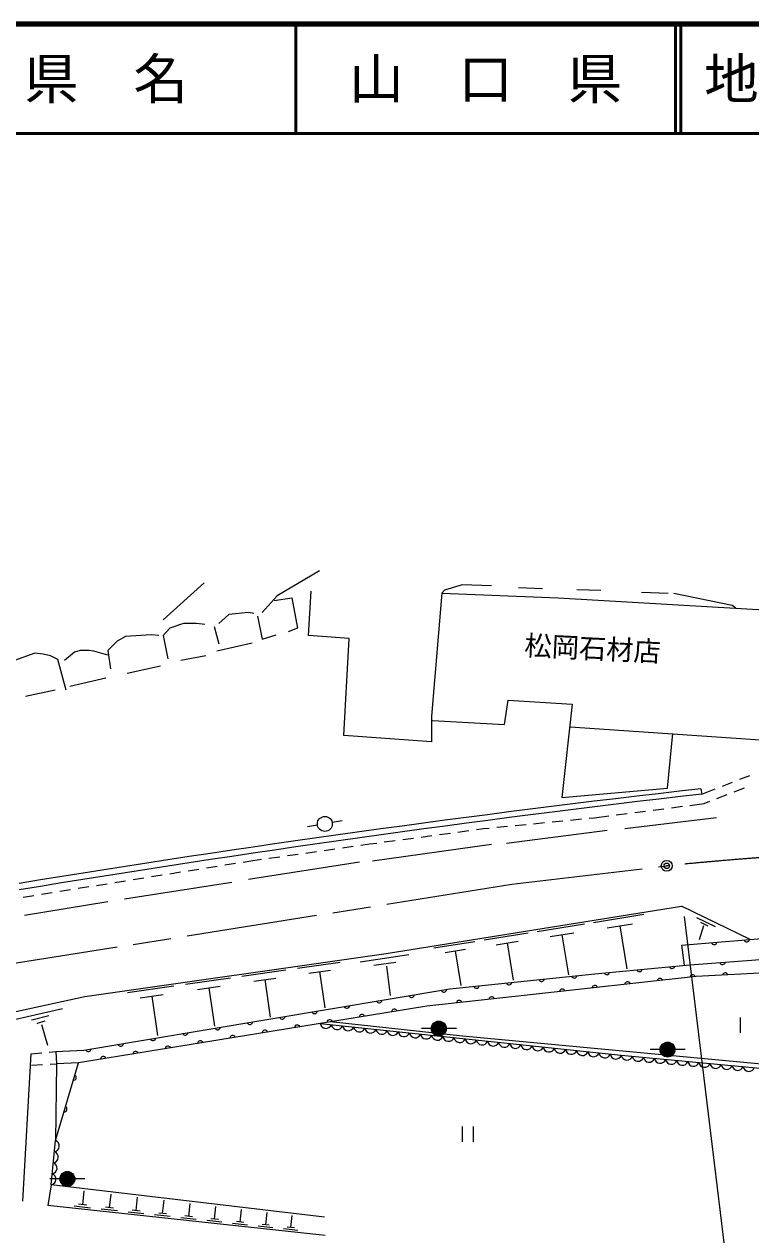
# Model space of a CAD drawing. Units: millimetres, scale not verified. Extents: x 40000 to 680000, y 20000 to 380000.
# Drawn here: x 308138 to 374648, y 269103 to 380000 of the extents above; entities that cross this region are included whole.
import ezdxf
from ezdxf.enums import TextEntityAlignment as Align

# ---------------------------------------------------------------- set-up
doc = ezdxf.new("R2010")
doc.units = ezdxf.units.MM
doc.header["$LTSCALE"] = 1000
doc.header["$PDMODE"] = 32
doc.header["$PDSIZE"] = 500
doc.linetypes.add('CHAIN', pattern=[18.5, 12, -1.5, 3.5, -1.5])
for name, color, linetype, lineweight in [('M-BGD', 7, 'Continuous', 25), ('M-BMK', 2, 'CHAIN', 13), ('M-BMK-SRVR', 3, 'Continuous', 25), ('M-STR-HTXT', 7, 'Continuous', 13), ('M-TTL', 2, 'Continuous', 140), ('M-TTL-LINE', 7, 'Continuous', 50)]:
    doc.layers.add(name, color=color, linetype=linetype, lineweight=lineweight)
doc.layers.add('M-TTL-TXT', color=7, linetype='Continuous')
doc.styles.add('ＭＳ ゴシック', font='')
doc.styles.get('ＭＳ ゴシック').set_extended_font_data('MS Gothic')

msp = doc.modelspace()

# ---------------------------------------------------------------- hatches: boundary and pattern name
at = {"layer": 'M-BGD'}
msp.add_hatch(color=256, dxfattribs=at).paths.add_polyline_path([(346774, 287994, -1), (345409, 287994, -1)])
at = {"layer": 'M-STR-HTXT'}
for points in [[(367712, 286068, -0.41421), (367029, 285385, -0.41421), (366346, 286068, -0.41421), (367029, 286751, -0.41421)], [(312771, 274220, -0.41421), (312088, 273537, -0.41421), (311405, 274220, -1)]]:
    msp.add_hatch(color=256, dxfattribs=at).paths.add_polyline_path(points)

# ---------------------------------------------------------------- linework, layer by layer
at = {"layer": 'M-BGD'}
for p, q in [((335179, 329918), (331285, 327632)), ((324596, 328817), (320871, 325431)), ((348218, 328648), (346609, 328140)), ((350927, 328563), (348218, 328648)), ((353383, 328394), (355584, 328309)), ((331285, 327632), (329930, 326108)), ((331031, 327209), (332639, 327463)), ((332639, 327463), (333147, 324669)), ((334163, 323991), (334417, 328055)), ((346355, 327886), (345424, 316625)), ((346609, 328140), (346355, 327886)), ((346355, 327886), (357023, 327463)), ((357023, 327463), (376920, 326277)), ((358717, 328225), (360918, 328140)), ((364643, 327971), (367099, 327886)), ((367607, 327886), (372941, 326785)), ((328660, 326108), (326882, 325939)), ((329168, 326023), (328660, 326108)), ((372941, 326785), (373279, 326531)), ((322733, 325092), (321463, 324669)), ((323919, 325092), (322733, 325092)), ((324681, 325007), (323919, 325092)), ((326882, 325939), (325951, 325092)), ((329507, 325769), (329930, 323653)), ((317399, 323907), (316637, 323483)), ((319770, 324076), (317399, 323907)), ((320447, 323991), (319770, 324076)), ((321463, 324669), (320871, 323991)), ((320871, 323991), (321294, 321875)), ((325527, 324838), (325951, 323229)), ((329930, 323653), (331200, 324076)), ((333147, 324669), (332301, 324330)), ((337889, 323737), (334163, 323991)), ((316637, 323483), (315791, 322637)), ((328999, 323314), (325781, 322552)), ((337381, 314847), (337889, 323737)), ((309102, 322383), (307239, 321705)), ((309864, 322298), (309102, 322383)), ((310541, 322129), (309864, 322298)), ((311219, 321790), (310541, 322129)), ((311981, 318996), (311219, 321790)), ((312743, 322467), (311811, 321705)), ((313251, 322637), (312743, 322467)), ((314097, 322637), (313251, 322637)), ((314521, 322552), (314097, 322637)), ((315791, 322213), (314521, 322552)), ((315791, 322637), (316045, 320943)), ((324765, 322129), (322479, 321705)), ((320617, 321197), (317569, 320520)), ((315621, 320097), (312319, 319335)), ((310965, 318996), (308255, 318403)), ((352113, 315863), (352451, 318065)), ((352451, 318065), (358293, 317726)), ((358293, 317726), (357362, 309175)), ((345424, 316625), (345424, 314255)), ((345509, 316202), (352113, 315863)), ((376412, 314339), (358124, 315609)), ((367014, 310021), (367522, 315017)), ((345424, 314255), (337381, 314847)), ((372056, 310214), (372988, 310576)), ((373640, 310830), (374572, 311192)), ((357362, 309175), (367014, 310021)), ((370077, 309962), (370160, 309477)), ((370160, 309477), (371403, 309960)), ((371553, 309070), (372484, 309435)), ((373136, 309690), (374067, 310055)), ((367398, 308224), (368390, 308353)), ((369084, 308442), (370379, 308610)), ((370379, 308610), (370901, 308814)), ((358156, 307097), (359151, 307195)), ((359848, 307264), (360352, 307313)), ((360352, 307313), (361646, 307481)), ((362340, 307570), (363332, 307699)), ((371501, 307312), (363119, 306296)), ((364026, 307788), (365018, 307917)), ((365712, 308006), (366704, 308135)), ((347842, 305996), (348833, 306130)), ((349527, 306223), (350188, 306313)), ((350188, 306313), (350692, 306362)), ((351389, 306431), (352384, 306529)), ((361511, 306127), (352282, 304941)), ((353080, 306597), (354076, 306695)), ((354772, 306764), (355767, 306862)), ((356464, 306930), (357459, 307028)), ((339748, 304904), (340410, 304993)), ((341103, 305087), (342094, 305220)), ((342788, 305314), (343779, 305448)), ((344473, 305541), (345464, 305675)), ((346158, 305769), (347149, 305902)), ((332225, 303838), (333215, 303979)), ((333908, 304077), (334898, 304217)), ((335592, 304315), (336582, 304455)), ((337275, 304554), (338265, 304694)), ((338958, 304792), (339748, 304904)), ((350927, 304857), (340005, 303333)), ((324824, 302715), (325812, 302872)), ((326503, 302982), (327490, 303140)), ((328182, 303250), (329058, 303390)), ((338820, 303248), (328660, 301639)), ((329058, 303390), (329849, 303502)), ((330542, 303600), (331532, 303740)), ((318109, 301644), (319096, 301802)), ((319788, 301912), (320775, 302069)), ((321467, 302179), (322454, 302337)), ((323145, 302447), (324133, 302605)), ((311394, 300573), (312381, 300731)), ((313073, 300841), (314060, 300998)), ((314751, 301109), (315739, 301266)), ((316430, 301376), (317418, 301534)), ((327136, 301385), (317315, 299861)), ((308036, 300038), (309024, 300195)), ((315791, 299607), (308171, 298337)), ((309715, 300306), (310702, 300463)), ((360248, 297719), (364873, 298459)), ((374584, 296160), (368322, 299214)), ((355099, 296894), (359415, 297585)), ((361515, 297210), (363828, 297580)), ((362671, 297395), (363301, 293464)), ((369691, 298172), (371388, 297330)), ((370311, 297400), (369913, 296136)), ((370054, 297739), (370709, 297412)), ((350234, 296115), (354258, 296760)), ((356282, 296420), (358440, 296765)), ((357361, 296592), (357948, 292924)), ((368310, 295627), (383195, 296891)), ((345638, 295379), (349385, 295979)), ((346664, 294967), (348538, 295267)), ((347601, 295117), (348111, 291932)), ((351337, 295673), (353349, 295995)), ((352343, 295834), (352890, 292414)), ((368310, 295627), (368560, 293797)), ((333140, 293516), (337058, 294077)), ((338893, 294104), (343334, 294771)), ((340157, 293806), (342158, 294069)), ((369076, 293846), (381245, 294731)), ((328070, 292790), (332096, 293367)), ((334204, 293069), (336163, 293349)), ((335183, 293209), (335660, 289879)), ((341315, 293701), (341631, 291015)), ((317593, 291289), (321842, 291898)), ((322889, 292048), (327025, 292640)), ((324012, 291576), (326080, 291872)), ((325046, 291724), (325549, 288208)), ((329163, 292330), (331176, 292619)), ((330170, 292475), (330660, 289053)), ((305292, 289109), (313684, 290932)), ((318747, 290804), (320871, 291109)), ((319809, 290956), (320326, 287344)), ((307354, 288866), (311637, 289838)), ((309718, 288375), (310268, 286479)), ((373663, 288997), (373663, 287597)), ((344496, 288030), (345410, 288030)), ((346789, 288030), (347703, 288030)), ((308733, 285685), (307969, 272174)), ((308738, 285686), (309734, 285775)), ((310431, 285837), (311020, 285890)), ((308803, 284634), (309801, 284696)), ((310500, 284740), (311099, 284777)), ((311002, 277729), (313104, 284858)), ((313104, 284858), (311099, 284777)), ((348224, 279028), (348224, 277628)), ((349274, 277628), (349274, 279028)), ((310590, 273680), (311002, 277729)), ((310590, 273680), (310309, 271773)), ((335632, 270731), (310590, 273680)), ((313491, 271855), (313629, 273121)), ((315951, 271586), (316086, 272832)), ((335689, 269024), (310309, 271773)), ((314212, 271551), (312723, 271713)), ((313864, 271815), (313119, 271896)), ((318389, 271318), (318521, 272545)), ((320803, 271053), (320934, 272261)), ((323195, 270791), (323324, 271979)), ((325565, 270531), (325692, 271700)), ((316661, 271286), (315195, 271445)), ((316318, 271546), (315585, 271625)), ((319087, 271023), (317643, 271180)), ((318749, 271279), (318028, 271357)), ((321490, 270763), (320070, 270917)), ((321158, 271015), (320448, 271092)), ((323872, 270505), (322473, 270657)), ((323545, 270753), (322846, 270829)), ((327914, 270273), (328038, 271424)), ((330240, 270018), (330363, 271150)), ((332545, 269765), (332666, 270879)), ((326231, 270250), (324855, 270399)), ((325910, 270493), (325221, 270568)), ((328569, 269997), (327214, 270143)), ((328252, 270236), (327575, 270310)), ((330885, 269746), (329552, 269890)), ((330573, 269982), (329907, 270054)), ((333179, 269497), (331868, 269639)), ((332873, 269729), (332217, 269800))]:
    msp.add_line(p, q, dxfattribs=at)
for points in [[(313684, 290932), (341281, 294884), (368322, 299214)], [(311020, 285890), (313600, 286030), (347100, 291625), (360370, 293021), (369076, 293846)], [(381303, 293374), (369657, 292759), (354164, 291068), (344981, 290054), (313104, 284858)], [(308794, 288784), (308969, 288831), (310385, 289182)], [(309309, 288457), (309437, 288527), (310046, 288702)], [(335234, 288465), (362797, 285547), (389179, 283099)], [(388984, 283477), (348261, 287311), (336167, 288617)], [(311020, 285890), (311099, 284777), (311002, 277729)]]:
    msp.add_lwpolyline(points, dxfattribs=at)
msp.add_circle((346091, 287994), 683, dxfattribs=at)
for centre, radius, start, end in [((518685, -975234), 1293268, 96.59464, 99.3908), ((513432, -949700), 1267794, 96.49257, 99.33952), ((374283, 296191), 256, 197.53348, 352.17271), ((371294, 295937), 256, 197.53348, 352.17271), ((372064, 294120), 256, 196.84029, 351.47953), ((358483, 292879), 256, 198.68347, 353.3227), ((361469, 293181), 256, 198.09606, 352.73529), ((364455, 293464), 256, 198.09606, 352.73529), ((367442, 293748), 256, 198.09606, 352.73529), ((369328, 292667), 256, 18.9119, 173.55113), ((372319, 292843), 256, 15.69857, 170.33781), ((349533, 291938), 256, 198.68347, 353.3227), ((352516, 292251), 256, 198.68347, 353.3227), ((355500, 292565), 256, 198.68347, 353.3227), ((360381, 291690), 256, 18.9119, 173.55113), ((363363, 292016), 256, 18.9119, 173.55113), ((366345, 292341), 256, 18.9119, 173.55113), ((340632, 290602), 256, 202.16248, 356.80172), ((343591, 291096), 256, 202.16248, 356.80172), ((346550, 291590), 256, 202.16248, 356.80172), ((347960, 290326), 256, 18.98, 173.61923), ((350942, 290655), 256, 18.98, 173.61923), ((357399, 291364), 256, 18.9119, 173.55113), ((334714, 289613), 256, 202.16248, 356.80172), ((337673, 290108), 256, 202.16248, 356.80172), ((342020, 289514), 256, 21.93793, 176.57717), ((328796, 288625), 256, 202.16248, 356.80172), ((331755, 289119), 256, 202.16248, 356.80172), ((335758, 288540), 529, 188.09703, 339.81667), ((336098, 288549), 256, 21.93793, 176.57717), ((336779, 288432), 529, 188.09703, 339.81667), ((339059, 289032), 256, 21.93793, 176.57717), ((322878, 287637), 256, 202.16248, 356.80172), ((325837, 288131), 256, 202.16248, 356.80172), ((327215, 287101), 256, 21.93793, 176.57717), ((330176, 287584), 256, 21.93793, 176.57717), ((333137, 288067), 256, 21.93793, 176.57717), ((337800, 288324), 529, 188.09703, 339.81667), ((338821, 288216), 529, 188.09703, 339.81667), ((339842, 288108), 529, 188.09703, 339.81667), ((340863, 288000), 529, 188.09703, 339.81667), ((341883, 287891), 529, 188.09703, 339.81667), ((342904, 287783), 529, 188.09703, 339.81667), ((343925, 287675), 529, 188.09703, 339.81667), ((344946, 287567), 529, 188.09703, 339.81667), ((345967, 287459), 529, 188.09703, 339.81667), ((346988, 287351), 529, 188.09703, 339.81667), ((314001, 286154), 256, 202.16248, 356.80172), ((316960, 286648), 256, 202.16248, 356.80172), ((319919, 287142), 256, 202.16248, 356.80172), ((321293, 286136), 256, 21.93793, 176.57717), ((324254, 286619), 256, 21.93793, 176.57717), ((348008, 287243), 529, 188.09703, 339.81667), ((349029, 287135), 529, 188.09703, 339.81667), ((350050, 287027), 529, 188.09703, 339.81667), ((351071, 286919), 529, 188.09703, 339.81667), ((352092, 286811), 529, 188.09703, 339.81667), ((353113, 286703), 529, 188.09703, 339.81667), ((354133, 286595), 529, 188.09703, 339.81667), ((355154, 286487), 529, 188.09703, 339.81667), ((356175, 286378), 529, 188.09703, 339.81667), ((357196, 286270), 529, 188.09703, 339.81667), ((315372, 285171), 256, 21.93793, 176.57717), ((318333, 285653), 256, 21.93793, 176.57717), ((358217, 286162), 529, 188.09703, 339.81667), ((359238, 286054), 529, 188.09703, 339.81667), ((360258, 285946), 529, 188.09703, 339.81667), ((361279, 285838), 529, 188.09703, 339.81667), ((362300, 285730), 529, 188.09703, 339.81667), ((363316, 285624), 524, 188.43173, 340.96291), ((364330, 285530), 524, 188.43173, 340.96291), ((365345, 285436), 524, 188.43173, 340.96291), ((366360, 285342), 524, 188.43173, 340.96291), ((367375, 285248), 524, 188.43173, 340.96291), ((368389, 285153), 524, 188.43173, 340.96291), ((369404, 285059), 524, 188.43173, 340.96291), ((370419, 284965), 524, 188.43173, 340.96291), ((371433, 284871), 524, 188.43173, 340.96291), ((372448, 284777), 524, 188.43173, 340.96291), ((373463, 284683), 524, 188.43173, 340.96291), ((374478, 284588), 524, 188.43173, 340.96291), ((312645, 283500), 256, 266.25017, 60.8894), ((311797, 280623), 256, 266.25017, 60.8894), ((310828, 277236), 524, 277.82996, 70.53575), ((310725, 276224), 524, 277.82996, 70.53575), ((310622, 275211), 524, 277.82996, 70.53575), ((310518, 274199), 524, 277.82996, 70.53575)]:
    msp.add_arc(centre, radius, start, end, dxfattribs=at)
at = {"layer": 'M-BMK'}
msp.add_lwpolyline([(268238, 287782), (352790, 301216), (366958, 302903)], dxfattribs=at)
msp.add_arc((403898, -69143), 373875, 87.90778, 95.67021, dxfattribs=at)
at = {"layer": 'M-BMK-SRVR'}
msp.add_circle((366958, 302903), 500, dxfattribs=at)
msp.add_point((366958, 302903), dxfattribs=at)
at = {"layer": 'M-STR-HTXT'}
for p, q in [((334081, 306493), (334980, 306658)), ((336338, 306904), (337237, 307068)), ((368538, 298253), (374295, 251093)), ((365433, 286104), (366347, 286105)), ((367727, 286104), (368640, 286105)), ((310493, 274256), (311406, 274256)), ((312786, 274256), (313699, 274256))]:
    msp.add_line(p, q, dxfattribs=at)
for centre in [(335658, 306744), (367029, 286068), (312088, 274220)]:
    msp.add_circle(centre, 683, dxfattribs=at)
at = {"layer": 'M-TTL'}
msp.add_line((680000, 380000), (40000, 380000), dxfattribs=at)
at = {"layer": 'M-TTL-LINE'}
for p, q in [((333000, 380000), (333000, 370000)), ((367750, 380000), (367750, 370000)), ((368250, 380000), (368250, 370000)), ((40000, 370000), (680000, 370000))]:
    msp.add_line(p, q, dxfattribs=at)

# ---------------------------------------------------------------- texts
at = {"layer": 'M-BGD', "style": 'ＭＳ ゴシック'}
msp.add_text('松岡石材店', height=1833, rotation=357.255, dxfattribs=at).set_placement((353866, 321656), align=Align.BOTTOM_LEFT)
at = {"layer": 'M-TTL-TXT', "style": 'ＭＳ ゴシック'}
for s, p in [('県\u3000名', (315625, 375000)), ('山\u3000口\u3000県', (350375, 375000))]:
    msp.add_text(s, height=3666, dxfattribs=at).set_placement(p, align=Align.MIDDLE_CENTER)
msp.add_text('地 名', height=3666, dxfattribs=at).set_placement((370380, 375000), align=Align.MIDDLE_LEFT)

doc.saveas('drawing.dxf')
